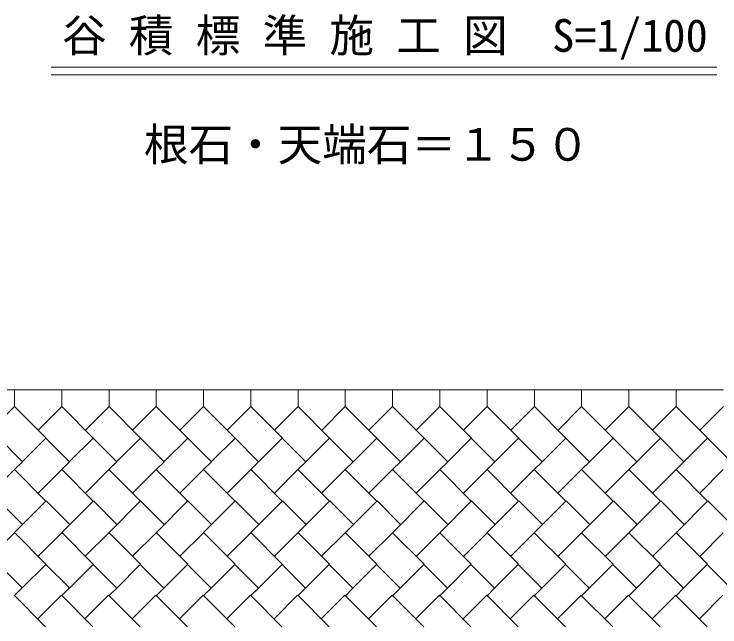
# Model space of a CAD drawing. Units: millimetres, scale not verified. Extents: x 13829 to 52926, y 6915 to 18132.
# Drawn here: x 20051 to 26383, y 12636 to 18132 of the extents above; entities that cross this region are included whole.
import ezdxf
from ezdxf.enums import TextEntityAlignment as Align

# ---------------------------------------------------------------- set-up
doc = ezdxf.new("R2010")
doc.units = ezdxf.units.MM
doc.header["$LTSCALE"] = 100
doc.layers.add('0_2', color=4, linetype='Continuous', lineweight=18)
doc.styles.add('ＭＳ ゴシック-5.0-0.0', font='')
doc.styles.get('ＭＳ ゴシック-5.0-0.0').set_extended_font_data('ＭＳ ゴシック-5.0-0.0')

msp = doc.modelspace()

# ---------------------------------------------------------------- linework, layer by layer
at = {"layer": '0_2'}
for p, q in [((26355.2, 17656.8), (20384.5, 17656.8)), ((26355.2, 17586.8), (20384.5, 17586.8)), ((20054.2, 14762.4), (19630.1, 14762.4)), ((20054.2, 14612.4), (20054.2, 14762.4)), ((20478.2, 14762.4), (20054.2, 14762.4)), ((20478.2, 14612.4), (20478.2, 14762.4)), ((20902.2, 14762.3), (20478.2, 14762.3)), ((20902.2, 14612.3), (20902.2, 14762.3)), ((21326.2, 14762.2), (20902.2, 14762.2)), ((21326.2, 14612.2), (21326.2, 14762.2)), ((21750.3, 14762.1), (21326.2, 14762.1)), ((21750.3, 14612.1), (21750.3, 14762.1)), ((22174.3, 14762.1), (21750.3, 14762.1)), ((22174.3, 14612.1), (22174.3, 14762.1)), ((22598.3, 14762), (22174.3, 14762)), ((22598.3, 14612), (22598.3, 14762)), ((23022.3, 14761.9), (22598.3, 14761.9)), ((23022.3, 14611.9), (23022.3, 14761.9)), ((23446.4, 14761.8), (23022.3, 14761.8)), ((23446.4, 14611.8), (23446.4, 14761.8)), ((23870.4, 14761.8), (23446.4, 14761.8)), ((23870.4, 14611.8), (23870.4, 14761.8)), ((24294.4, 14761.7), (23870.4, 14761.7)), ((24294.4, 14611.7), (24294.4, 14761.7)), ((24718.4, 14761.6), (24294.4, 14761.6)), ((24718.4, 14611.6), (24718.4, 14761.6)), ((25142.5, 14761.5), (24718.4, 14761.5)), ((25142.5, 14611.5), (25142.5, 14761.5)), ((25566.5, 14761.5), (25142.5, 14761.5)), ((25566.5, 14611.5), (25566.5, 14761.5)), ((25990.5, 14761.4), (25566.5, 14761.4)), ((25990.5, 14611.4), (25990.5, 14761.4)), ((26414.5, 14761.3), (25990.5, 14761.3)), ((19842, 14400.3), (20054.2, 14612.4)), ((20337.2, 14329.4), (20054.2, 14612.4)), ((20266.1, 14400.2), (20478.2, 14612.4)), ((20761.2, 14329.4), (20478.2, 14612.4)), ((20690.1, 14400.2), (20902.2, 14612.3)), ((21185.2, 14329.3), (20902.2, 14612.3)), ((21114.1, 14400.1), (21326.2, 14612.2)), ((21609.2, 14329.2), (21326.2, 14612.2)), ((21538.1, 14400), (21750.3, 14612.1)), ((22033.3, 14329.1), (21750.3, 14612.1)), ((21962.2, 14399.9), (22174.3, 14612.1)), ((22457.3, 14329.1), (22174.3, 14612.1)), ((22386.2, 14399.9), (22598.3, 14612)), ((22881.3, 14329), (22598.3, 14612)), ((22810.2, 14399.8), (23022.3, 14611.9)), ((23305.3, 14328.9), (23022.3, 14611.9)), ((23234.2, 14399.7), (23446.4, 14611.8)), ((23729.4, 14328.8), (23446.4, 14611.8)), ((23658.3, 14399.6), (23870.4, 14611.8)), ((24153.4, 14328.8), (23870.4, 14611.8)), ((24082.3, 14399.5), (24294.4, 14611.7)), ((24577.4, 14328.7), (24294.4, 14611.7)), ((24506.3, 14399.5), (24718.4, 14611.6)), ((25001.4, 14328.6), (24718.4, 14611.6)), ((24930.3, 14399.4), (25142.5, 14611.5)), ((25425.5, 14328.5), (25142.5, 14611.5)), ((25354.4, 14399.3), (25566.5, 14611.5)), ((25849.5, 14328.5), (25566.5, 14611.5)), ((25778.4, 14399.2), (25990.5, 14611.4)), ((26273.5, 14328.4), (25990.5, 14611.4)), ((26202.4, 14399.2), (26414.5, 14611.3)), ((20124.8, 14117.5), (19912.6, 14329.7)), ((20124.7, 14117.7), (20336.7, 14329.6)), ((20548.8, 14117.5), (20336.6, 14329.7)), ((20548.7, 14117.6), (20760.6, 14329.6)), ((20972.8, 14117.5), (20760.6, 14329.7)), ((20972.6, 14117.6), (21184.6, 14329.6)), ((21396.7, 14117.5), (21184.6, 14329.6)), ((21396.6, 14117.6), (21608.6, 14329.6)), ((21820.7, 14117.4), (21608.5, 14329.6)), ((21820.6, 14117.6), (22032.6, 14329.5)), ((22244.7, 14117.4), (22032.5, 14329.6)), ((22244.6, 14117.5), (22456.5, 14329.5)), ((22668.7, 14117.4), (22456.5, 14329.6)), ((22668.5, 14117.5), (22880.5, 14329.5)), ((23092.6, 14117.4), (22880.5, 14329.5)), ((23092.5, 14117.5), (23304.5, 14329.5)), ((23516.6, 14117.3), (23304.4, 14329.5)), ((23516.5, 14117.5), (23728.5, 14329.4)), ((23940.6, 14117.3), (23728.4, 14329.5)), ((23940.5, 14117.4), (24152.4, 14329.4)), ((24364.6, 14117.3), (24152.4, 14329.5)), ((24364.4, 14117.4), (24576.4, 14329.4)), ((24788.5, 14117.3), (24576.4, 14329.4)), ((24788.4, 14117.4), (25000.4, 14329.4)), ((25212.5, 14117.2), (25000.3, 14329.4)), ((25212.4, 14117.4), (25424.4, 14329.3)), ((25636.5, 14117.2), (25424.3, 14329.4)), ((25636.4, 14117.3), (25848.3, 14329.3)), ((26060.5, 14117.2), (25848.3, 14329.4)), ((26060.3, 14117.3), (26272.3, 14329.3)), ((26484.4, 14117.2), (26272.3, 14329.3)), ((20053.8, 14046.5), (20124.8, 14117.5)), ((20477.8, 14046.5), (20548.8, 14117.5)), ((20901.7, 14046.5), (20972.8, 14117.5)), ((21325.7, 14046.4), (21396.7, 14117.5)), ((21749.7, 14046.4), (21820.7, 14117.4)), ((22173.7, 14046.4), (22244.7, 14117.4)), ((22597.6, 14046.4), (22668.7, 14117.4)), ((23021.6, 14046.3), (23092.6, 14117.4)), ((23445.6, 14046.3), (23516.6, 14117.3)), ((23869.6, 14046.3), (23940.6, 14117.3)), ((24293.5, 14046.3), (24364.6, 14117.3)), ((24717.5, 14046.2), (24788.5, 14117.3)), ((25141.5, 14046.2), (25212.5, 14117.2)), ((25565.5, 14046.2), (25636.5, 14117.2)), ((25989.4, 14046.2), (26060.5, 14117.2)), ((19841.8, 13834.5), (20053.8, 14046.5)), ((20336.8, 13763.8), (20053.8, 14046.8)), ((20265.8, 13834.5), (20477.8, 14046.5)), ((20760.7, 13763.8), (20477.7, 14046.8)), ((20689.8, 13834.5), (20901.7, 14046.5)), ((21184.7, 13763.8), (20901.7, 14046.8)), ((21113.7, 13834.5), (21325.7, 14046.4)), ((21608.7, 13763.8), (21325.7, 14046.8)), ((21537.7, 13834.4), (21749.7, 14046.4)), ((22032.7, 13763.7), (21749.7, 14046.7)), ((21961.7, 13834.4), (22173.7, 14046.4)), ((22456.6, 13763.7), (22173.6, 14046.7)), ((22385.7, 13834.4), (22597.6, 14046.4)), ((22880.6, 13763.7), (22597.6, 14046.7)), ((22809.6, 13834.4), (23021.6, 14046.3)), ((23304.6, 13763.7), (23021.6, 14046.7)), ((23233.6, 13834.3), (23445.6, 14046.3)), ((23728.6, 13763.6), (23445.6, 14046.6)), ((23657.6, 13834.3), (23869.6, 14046.3)), ((24152.5, 13763.6), (23869.5, 14046.6)), ((24081.6, 13834.3), (24293.5, 14046.3)), ((24576.5, 13763.6), (24293.5, 14046.6)), ((24505.5, 13834.3), (24717.5, 14046.2)), ((25000.5, 13763.6), (24717.5, 14046.6)), ((24929.5, 13834.2), (25141.5, 14046.2)), ((25424.5, 13763.5), (25141.5, 14046.5)), ((25353.5, 13834.2), (25565.5, 14046.2)), ((25848.4, 13763.5), (25565.4, 14046.5)), ((25777.5, 13834.2), (25989.4, 14046.2)), ((26272.4, 13763.5), (25989.4, 14046.5)), ((26201.4, 13834.2), (26413.4, 14046.1)), ((20125.6, 13552.7), (19913.6, 13764.6)), ((20054.7, 13481.8), (20337.7, 13764.8)), ((20549.7, 13552.8), (20337.7, 13764.8)), ((20478.9, 13481.9), (20761.9, 13764.9)), ((20973.8, 13552.9), (20761.9, 13764.9)), ((20903, 13482), (21186, 13765)), ((21398, 13553.1), (21186, 13765)), ((21327.1, 13482.2), (21610.1, 13765.2)), ((21822.1, 13553.2), (21610.1, 13765.2)), ((21751.3, 13482.3), (22034.3, 13765.3)), ((22246.2, 13553.3), (22034.3, 13765.3)), ((22175.4, 13482.4), (22458.4, 13765.4)), ((22670.4, 13553.4), (22458.4, 13765.4)), ((22599.5, 13482.6), (22882.5, 13765.6)), ((23094.5, 13553.6), (22882.5, 13765.6)), ((23023.7, 13482.7), (23306.7, 13765.7)), ((23518.6, 13553.7), (23306.7, 13765.7)), ((23447.8, 13482.8), (23730.8, 13765.8)), ((23942.8, 13553.8), (23730.8, 13765.8)), ((23871.9, 13483), (24154.9, 13766)), ((24366.9, 13554), (24154.9, 13766)), ((24296.1, 13483.1), (24579.1, 13766.1)), ((24791, 13554.1), (24579.1, 13766.1)), ((24720.2, 13483.2), (25003.2, 13766.2)), ((25215.2, 13554.2), (25003.2, 13766.2)), ((25144.3, 13483.3), (25427.3, 13766.3)), ((25639.3, 13554.4), (25427.3, 13766.3)), ((25568.4, 13483.5), (25851.4, 13766.5)), ((26063.4, 13554.5), (25851.4, 13766.5)), ((25992.6, 13483.6), (26275.6, 13766.6)), ((26487.6, 13554.6), (26275.6, 13766.6)), ((19841.8, 13268.6), (20053.8, 13480.5)), ((20336.8, 13197.8), (20053.8, 13480.8)), ((20265.8, 13268.5), (20477.7, 13480.5)), ((20760.7, 13197.8), (20477.7, 13480.8)), ((20689.7, 13268.5), (20901.7, 13480.5)), ((21184.7, 13197.8), (20901.7, 13480.8)), ((21113.7, 13268.5), (21325.7, 13480.5)), ((21608.7, 13197.8), (21325.7, 13480.8)), ((21537.7, 13268.5), (21749.7, 13480.4)), ((22032.7, 13197.7), (21749.7, 13480.7)), ((21961.7, 13268.4), (22173.6, 13480.4)), ((22456.6, 13197.7), (22173.6, 13480.7)), ((22385.6, 13268.4), (22597.6, 13480.4)), ((22880.6, 13197.7), (22597.6, 13480.7)), ((22809.6, 13268.4), (23021.6, 13480.4)), ((23304.6, 13197.7), (23021.6, 13480.7)), ((23233.6, 13268.4), (23445.6, 13480.3)), ((23728.6, 13197.6), (23445.6, 13480.6)), ((23657.6, 13268.3), (23869.5, 13480.3)), ((24152.5, 13197.6), (23869.5, 13480.6)), ((24081.5, 13268.3), (24293.5, 13480.3)), ((24576.5, 13197.6), (24293.5, 13480.6)), ((24505.5, 13268.3), (24717.5, 13480.3)), ((25000.5, 13197.6), (24717.5, 13480.6)), ((24929.5, 13268.3), (25141.5, 13480.2)), ((25424.5, 13197.5), (25141.5, 13480.5)), ((25353.5, 13268.2), (25565.4, 13480.2)), ((25848.4, 13197.5), (25565.4, 13480.5)), ((25777.4, 13268.2), (25989.4, 13480.2)), ((26272.4, 13197.5), (25989.4, 13480.5)), ((26201.4, 13268.2), (26413.4, 13480.2)), ((20123.5, 12984.6), (19911.5, 13196.6)), ((20123.4, 12984.5), (20335.3, 13196.4)), ((20547.3, 12984.4), (20335.3, 13196.4)), ((20547.2, 12984.3), (20759.2, 13196.2)), ((20971.2, 12984.2), (20759.2, 13196.2)), ((20971, 12984.1), (21183, 13196.1)), ((21395, 12984.1), (21183, 13196.1)), ((21394.8, 12983.9), (21606.8, 13195.9)), ((21818.8, 12983.9), (21606.8, 13195.9)), ((21818.6, 12983.7), (22030.6, 13195.7)), ((22242.6, 12983.7), (22030.6, 13195.7)), ((22242.5, 12983.5), (22454.4, 13195.5)), ((22666.4, 12983.5), (22454.4, 13195.5)), ((22666.3, 12983.4), (22878.3, 13195.3)), ((23090.3, 12983.3), (22878.3, 13195.3)), ((23090.1, 12983.2), (23302.1, 13195.2)), ((23514.1, 12983.2), (23302.1, 13195.2)), ((23513.9, 12983), (23725.9, 13195)), ((23937.9, 12983), (23725.9, 13195)), ((23937.7, 12982.8), (24149.7, 13194.8)), ((24361.7, 12982.8), (24149.7, 13194.8)), ((24361.5, 12982.6), (24573.5, 13194.6)), ((24785.5, 12982.6), (24573.5, 13194.6)), ((24785.4, 12982.4), (24997.3, 13194.4)), ((25209.3, 12982.4), (24997.3, 13194.4)), ((25209.2, 12982.3), (25421.2, 13194.2)), ((25633.2, 12982.2), (25421.2, 13194.2)), ((25633, 12982.1), (25845, 13194.1)), ((26057, 12982.1), (25845, 13194.1)), ((26056.8, 12981.9), (26268.8, 13193.9)), ((26480.8, 12981.9), (26268.8, 13193.9)), ((20052.7, 12913.7), (20123.5, 12984.6)), ((20476.5, 12913.6), (20547.3, 12984.4)), ((20900.3, 12913.4), (20971.2, 12984.2)), ((21324.1, 12913.2), (21395, 12984.1)), ((21747.9, 12913), (21818.8, 12983.9)), ((22171.7, 12912.8), (22242.6, 12983.7)), ((22595.6, 12912.6), (22666.4, 12983.5)), ((23019.4, 12912.5), (23090.3, 12983.3)), ((23443.2, 12912.3), (23514.1, 12983.2)), ((23867, 12912.1), (23937.9, 12983)), ((24290.8, 12911.9), (24361.7, 12982.8)), ((24714.7, 12911.7), (24785.5, 12982.6)), ((25138.5, 12911.6), (25209.3, 12982.4)), ((25562.3, 12911.4), (25633.2, 12982.2)), ((25986.1, 12911.2), (26057, 12982.1)), ((20333.8, 12635.8), (20050.8, 12918.8)), ((20474.7, 12919), (20262.7, 12707)), ((20757.8, 12635.8), (20474.8, 12918.8)), ((20898.7, 12919), (20686.7, 12707)), ((21181.8, 12635.8), (20898.8, 12918.8)), ((21322.7, 12919), (21110.7, 12707)), ((21605.8, 12635.8), (21322.8, 12918.8)), ((21746.6, 12918.9), (21534.6, 12706.9)), ((22029.7, 12635.7), (21746.7, 12918.7)), ((22170.6, 12918.9), (21958.6, 12706.9)), ((22453.7, 12635.7), (22170.7, 12918.7)), ((22594.6, 12918.9), (22382.6, 12706.9)), ((22877.7, 12635.7), (22594.7, 12918.7)), ((23018.5, 12918.9), (22806.5, 12706.9)), ((23301.7, 12635.7), (23018.7, 12918.7)), ((23442.5, 12918.8), (23230.5, 12706.8)), ((23725.6, 12635.6), (23442.6, 12918.6)), ((23866.5, 12918.8), (23654.5, 12706.8)), ((24149.6, 12635.6), (23866.6, 12918.6)), ((24290.5, 12918.8), (24078.5, 12706.8)), ((24573.6, 12635.6), (24290.6, 12918.6)), ((24714.4, 12918.8), (24502.4, 12706.8)), ((24997.6, 12635.6), (24714.6, 12918.6)), ((25138.4, 12918.7), (24926.4, 12706.7)), ((25421.5, 12635.5), (25138.5, 12918.5)), ((25562.4, 12918.7), (25350.4, 12706.7)), ((25845.5, 12635.5), (25562.5, 12918.5)), ((25986.4, 12918.7), (25774.4, 12706.7)), ((26269.5, 12635.5), (25986.5, 12918.5)), ((26410.3, 12918.7), (26198.3, 12706.7))]:
    msp.add_line(p, q, dxfattribs=at)

# ---------------------------------------------------------------- texts
at = {"layer": '0_2', "color": 7, "style": 'ＭＳ ゴシック-5.0-0.0'}
for s, p in [('谷 積 標 準 施 工 図  S=1/100', (20480.8, 17706.3)), ('根石・天端石＝１５０', (21215.3, 16729.1))]:
    msp.add_text(s, height=293.3, dxfattribs=at).set_placement(p, align=Align.BOTTOM_LEFT)

doc.saveas('drawing.dxf')
